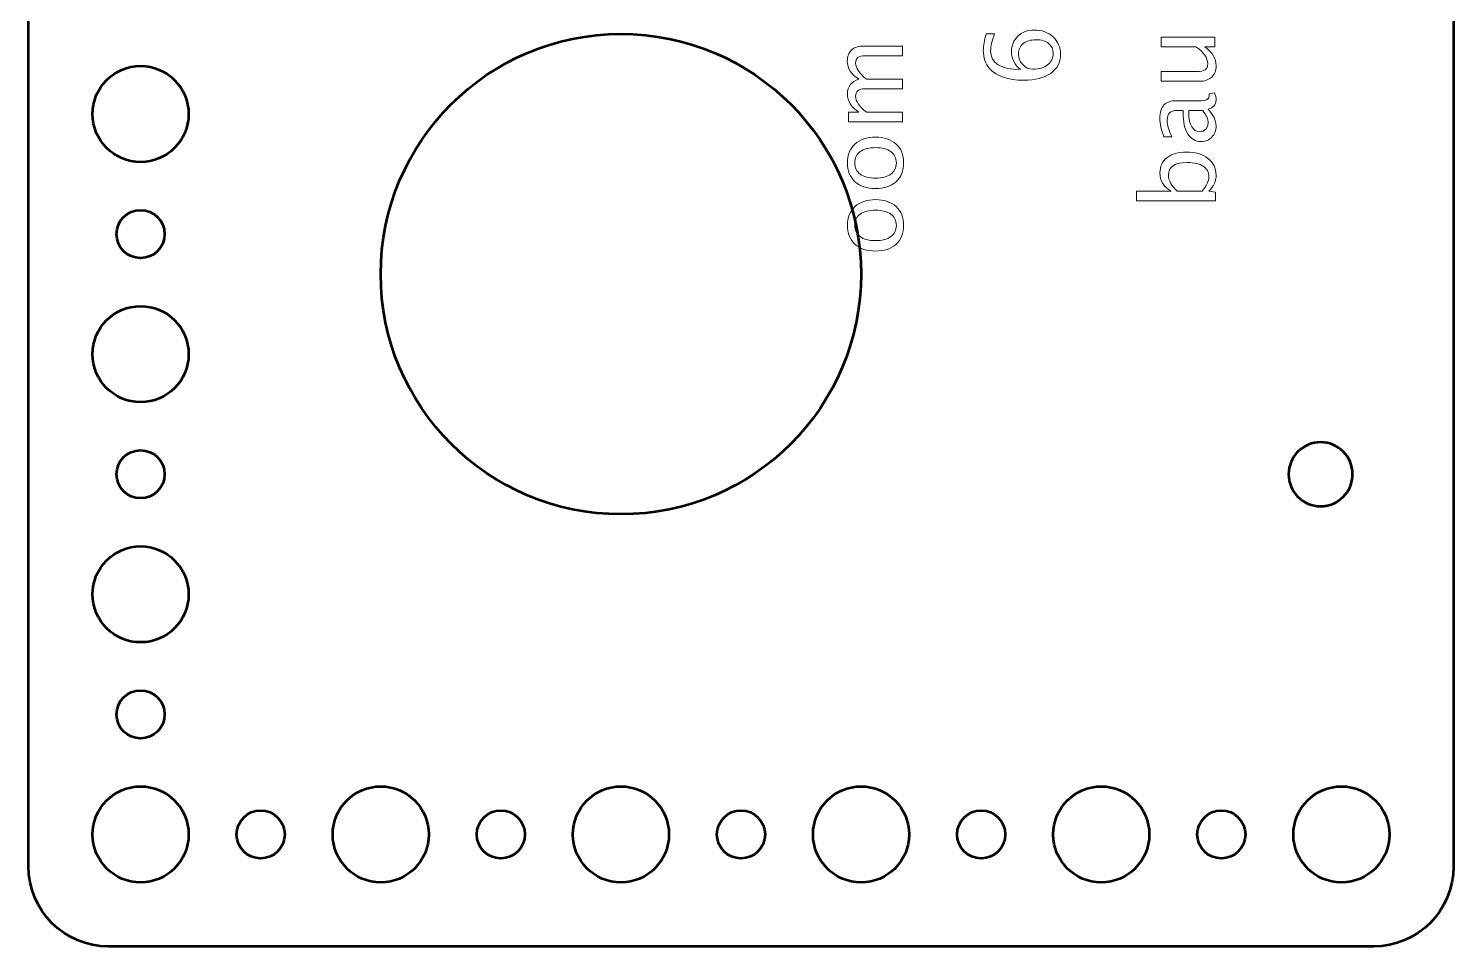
# Model space of a CAD drawing. Header units: centimetres. Extents: x -9.1 to 9.1, y -13.6 to 13.6.
# Drawn here: x 0.15 to 9.05, y -13.55 to -7.82 of the extents above; entities that cross this region are included whole.
import ezdxf

# ---------------------------------------------------------------- set-up
doc = ezdxf.new("R2010")
doc.units = ezdxf.units.CM
doc.header["$MEASUREMENT"] = 0
doc.layers.add('Layer 1', color=7, linetype='Continuous')

msp = doc.modelspace()

# ---------------------------------------------------------------- linework, layer by layer
at = {"layer": 'Layer 1', "lineweight": 53}
for centre, major_axis in [((3.85, -9.35), (0, 1.5)), ((0.85001, -8.34999), (0, 0.30001)), ((0.85, -9.1), (0, 0.15)), ((0.85001, -9.84999), (0, 0.30001)), ((0.85, -10.6), (0, 0.15)), ((0.85001, -11.34999), (0, 0.30001)), ((0.85, -12.1), (0, 0.15)), ((0.85001, -12.84999), (0, 0.30001)), ((2.35001, -12.84999), (0, 0.30001)), ((3.85001, -12.84999), (0, 0.30001)), ((5.35001, -12.84999), (0, 0.30001)), ((6.85001, -12.84999), (0, 0.30001)), ((8.35001, -12.84999), (0, 0.30001)), ((1.6, -12.85), (0, 0.15)), ((3.1, -12.85), (0, 0.15)), ((4.6, -12.85), (0, 0.15)), ((6.1, -12.85), (0, 0.15)), ((7.6, -12.85), (0, 0.15))]:
    msp.add_ellipse(centre, major_axis=major_axis, ratio=1, dxfattribs=at)
for points, knots in [([(0.15, -0.65), (0.15, -0.65), (0.15, -13.05), (0.15, -13.05), (0.15, -13.05), (0.15, -13.32614), (0.37386, -13.55), (0.65, -13.55), (0.65, -13.55), (0.65, -13.55), (8.55, -13.55), (8.55, -13.55), (8.55, -13.55), (8.82614, -13.55), (9.05, -13.32614), (9.05, -13.05), (9.05, -13.05), (9.05, -13.05), (9.05, -0.65), (9.05, -0.65), (9.05, -0.65), (9.05, -0.37386), (8.82614, -0.15), (8.55, -0.15), (8.55, -0.15), (8.55, -0.15), (0.65, -0.15), (0.65, -0.15), (0.65, -0.15), (0.37386, -0.15), (0.15, -0.37386), (0.15, -0.65)], [0, 0, 0, 0, 0.1111111, 0.1111111, 0.1111111, 0.1111111, 0.2222222, 0.2222222, 0.2222222, 0.2222222, 0.3333333, 0.3333333, 0.3333333, 0.3333333, 0.4444444, 0.4444444, 0.4444444, 0.4444444, 0.5555556, 0.5555556, 0.5555556, 0.5555556, 0.6666667, 0.6666667, 0.6666667, 0.6666667, 0.7777778, 0.7777778, 0.7777778, 0.7777778, 1, 1, 1, 1]), ([(8.22, -10.8), (8.10954, -10.8), (8.02, -10.71046), (8.02, -10.6), (8.02, -10.6), (8.02, -10.48954), (8.10954, -10.4), (8.22, -10.4), (8.22, -10.4), (8.33046, -10.4), (8.42, -10.48954), (8.42, -10.6), (8.42, -10.6), (8.42, -10.71046), (8.33046, -10.8), (8.22, -10.8)], [0, 0, 0, 0, 0.2, 0.2, 0.2, 0.2, 0.4, 0.4, 0.4, 0.4, 0.6, 0.6, 0.6, 0.6, 1, 1, 1, 1])]:
    msp.add_open_spline(points, degree=3, knots=knots, dxfattribs=at)
at = {"layer": 'Layer 1', "color": 5, "lineweight": 9}
for points, knots in [([(6.34613, -8.07225), (6.30834, -8.04304), (6.2894, -8.00632), (6.2894, -7.96207), (6.2894, -7.96207), (6.2894, -7.92196), (6.30263, -7.88915), (6.32919, -7.86354), (6.32919, -7.86354), (6.35576, -7.83803), (6.38984, -7.82522), (6.43143, -7.82522), (6.43143, -7.82522), (6.47916, -7.82522), (6.51842, -7.83951), (6.54922, -7.86819), (6.54922, -7.86819), (6.58002, -7.89687), (6.59547, -7.93328), (6.59547, -7.97763), (6.59547, -7.97763), (6.59547, -8.02801), (6.57504, -8.06759), (6.5343, -8.09606), (6.5343, -8.09606), (6.49345, -8.12464), (6.43693, -8.13892), (6.36486, -8.13892), (6.36486, -8.13892), (6.2677, -8.13892), (6.19648, -8.11395), (6.15097, -8.0641), (6.15097, -8.0641), (6.12599, -8.03701), (6.1135, -7.99954), (6.1135, -7.9518), (6.1135, -7.9518), (6.1135, -7.92407), (6.11922, -7.88968), (6.13065, -7.84872), (6.13065, -7.84872), (6.13065, -7.84872), (6.18399, -7.84872), (6.18399, -7.84872), (6.18399, -7.84872), (6.16748, -7.89201), (6.15922, -7.92757), (6.15922, -7.95551), (6.15922, -7.95551), (6.15922, -8.0333), (6.22156, -8.07225), (6.34613, -8.07225)], [0, 0, 0, 0, 0.0714286, 0.0714286, 0.0714286, 0.0714286, 0.1428571, 0.1428571, 0.1428571, 0.1428571, 0.2142857, 0.2142857, 0.2142857, 0.2142857, 0.2857143, 0.2857143, 0.2857143, 0.2857143, 0.3571429, 0.3571429, 0.3571429, 0.3571429, 0.4285714, 0.4285714, 0.4285714, 0.4285714, 0.5, 0.5, 0.5, 0.5, 0.5714286, 0.5714286, 0.5714286, 0.5714286, 0.6428571, 0.6428571, 0.6428571, 0.6428571, 0.7142857, 0.7142857, 0.7142857, 0.7142857, 0.7857143, 0.7857143, 0.7857143, 0.7857143, 0.8571429, 0.8571429, 0.8571429, 0.8571429, 1, 1, 1, 1]), ([(6.44349, -7.88618), (6.40952, -7.88618), (6.38264, -7.89402), (6.36285, -7.90979), (6.36285, -7.90979), (6.34306, -7.92555), (6.33321, -7.94714), (6.33321, -7.97457), (6.33321, -7.97457), (6.33321, -8.00071), (6.34189, -8.02304), (6.35936, -8.04166), (6.35936, -8.04166), (6.37671, -8.0604), (6.39767, -8.06971), (6.42211, -8.06971), (6.42211, -8.06971), (6.46064, -8.06971), (6.49154, -8.06082), (6.51482, -8.04315), (6.51482, -8.04315), (6.53811, -8.02537), (6.54975, -8.00187), (6.54975, -7.97266), (6.54975, -7.97266), (6.54975, -7.94609), (6.54022, -7.92503), (6.52117, -7.90947), (6.52117, -7.90947), (6.50212, -7.89391), (6.4762, -7.88618), (6.44349, -7.88618)], [0, 0, 0, 0, 0.1111111, 0.1111111, 0.1111111, 0.1111111, 0.2222222, 0.2222222, 0.2222222, 0.2222222, 0.3333333, 0.3333333, 0.3333333, 0.3333333, 0.4444444, 0.4444444, 0.4444444, 0.4444444, 0.5555556, 0.5555556, 0.5555556, 0.5555556, 0.6666667, 0.6666667, 0.6666667, 0.6666667, 0.7777778, 0.7777778, 0.7777778, 0.7777778, 1, 1, 1, 1]), ([(7.55982, -7.9308), (7.55982, -7.9308), (7.49653, -7.9308), (7.49653, -7.9308), (7.49653, -7.9308), (7.54384, -7.96329), (7.56744, -8.00278), (7.56744, -8.04913), (7.56744, -8.04913), (7.56744, -8.07855), (7.55823, -8.10194), (7.53971, -8.1193), (7.53971, -8.1193), (7.52119, -8.13676), (7.49632, -8.14544), (7.46489, -8.14544), (7.46489, -8.14544), (7.46489, -8.14544), (7.22327, -8.14544), (7.22327, -8.14544), (7.22327, -8.14544), (7.22327, -8.14544), (7.22327, -8.08448), (7.22327, -8.08448), (7.22327, -8.08448), (7.22327, -8.08448), (7.44499, -8.08448), (7.44499, -8.08448), (7.44499, -8.08448), (7.47028, -8.08448), (7.48817, -8.08078), (7.49875, -8.07347), (7.49875, -8.07347), (7.50944, -8.06606), (7.51473, -8.05379), (7.51473, -8.03654), (7.51473, -8.03654), (7.51473, -7.99928), (7.49029, -7.96393), (7.44129, -7.9308), (7.44129, -7.9308), (7.44129, -7.9308), (7.22327, -7.9308), (7.22327, -7.9308), (7.22327, -7.9308), (7.22327, -7.9308), (7.22327, -7.86984), (7.22327, -7.86984), (7.22327, -7.86984), (7.22327, -7.86984), (7.55982, -7.86984), (7.55982, -7.86984), (7.55982, -7.86984), (7.55982, -7.86984), (7.55982, -7.9308), (7.55982, -7.9308)], [0, 0, 0, 0, 0.0666667, 0.0666667, 0.0666667, 0.0666667, 0.1333333, 0.1333333, 0.1333333, 0.1333333, 0.2, 0.2, 0.2, 0.2, 0.2666667, 0.2666667, 0.2666667, 0.2666667, 0.3333333, 0.3333333, 0.3333333, 0.3333333, 0.4, 0.4, 0.4, 0.4, 0.4666667, 0.4666667, 0.4666667, 0.4666667, 0.5333333, 0.5333333, 0.5333333, 0.5333333, 0.6, 0.6, 0.6, 0.6, 0.6666667, 0.6666667, 0.6666667, 0.6666667, 0.7333333, 0.7333333, 0.7333333, 0.7333333, 0.8, 0.8, 0.8, 0.8, 0.8666667, 0.8666667, 0.8666667, 0.8666667, 1, 1, 1, 1]), ([(5.60826, -8.39924), (5.60826, -8.39924), (5.27171, -8.39924), (5.27171, -8.39924), (5.27171, -8.39924), (5.27171, -8.39924), (5.27171, -8.33828), (5.27171, -8.33828), (5.27171, -8.33828), (5.27171, -8.33828), (5.33532, -8.33828), (5.33532, -8.33828), (5.33532, -8.33828), (5.28822, -8.30854), (5.26472, -8.27044), (5.26472, -8.22376), (5.26472, -8.22376), (5.26472, -8.17878), (5.28822, -8.14819), (5.33532, -8.13189), (5.33532, -8.13189), (5.2878, -8.103), (5.26409, -8.06533), (5.26409, -8.01908), (5.26409, -8.01908), (5.26409, -7.98955), (5.27277, -7.96658), (5.29023, -7.95018), (5.29023, -7.95018), (5.30769, -7.93377), (5.33214, -7.92552), (5.36357, -7.92552), (5.36357, -7.92552), (5.36357, -7.92552), (5.60826, -7.92552), (5.60826, -7.92552), (5.60826, -7.92552), (5.60826, -7.92552), (5.60826, -7.98648), (5.60826, -7.98648), (5.60826, -7.98648), (5.60826, -7.98648), (5.37363, -7.98648), (5.37363, -7.98648), (5.37363, -7.98648), (5.33532, -7.98648), (5.31616, -8.00172), (5.31616, -8.0322), (5.31616, -8.0322), (5.31616, -8.06384), (5.33849, -8.09708), (5.38326, -8.13189), (5.38326, -8.13189), (5.38326, -8.13189), (5.60826, -8.13189), (5.60826, -8.13189), (5.60826, -8.13189), (5.60826, -8.13189), (5.60826, -8.19285), (5.60826, -8.19285), (5.60826, -8.19285), (5.60826, -8.19285), (5.37342, -8.19285), (5.37342, -8.19285), (5.37342, -8.19285), (5.33479, -8.19285), (5.31552, -8.20831), (5.31552, -8.23932), (5.31552, -8.23932), (5.31552, -8.27012), (5.33796, -8.30314), (5.38294, -8.33828), (5.38294, -8.33828), (5.38294, -8.33828), (5.60826, -8.33828), (5.60826, -8.33828), (5.60826, -8.33828), (5.60826, -8.33828), (5.60826, -8.39924), (5.60826, -8.39924)], [0, 0, 0, 0, 0.047619, 0.047619, 0.047619, 0.047619, 0.0952381, 0.0952381, 0.0952381, 0.0952381, 0.1428571, 0.1428571, 0.1428571, 0.1428571, 0.1904762, 0.1904762, 0.1904762, 0.1904762, 0.2380952, 0.2380952, 0.2380952, 0.2380952, 0.2857143, 0.2857143, 0.2857143, 0.2857143, 0.3333333, 0.3333333, 0.3333333, 0.3333333, 0.3809524, 0.3809524, 0.3809524, 0.3809524, 0.4285714, 0.4285714, 0.4285714, 0.4285714, 0.4761905, 0.4761905, 0.4761905, 0.4761905, 0.5238095, 0.5238095, 0.5238095, 0.5238095, 0.5714286, 0.5714286, 0.5714286, 0.5714286, 0.6190476, 0.6190476, 0.6190476, 0.6190476, 0.6666667, 0.6666667, 0.6666667, 0.6666667, 0.7142857, 0.7142857, 0.7142857, 0.7142857, 0.7619048, 0.7619048, 0.7619048, 0.7619048, 0.8095238, 0.8095238, 0.8095238, 0.8095238, 0.8571429, 0.8571429, 0.8571429, 0.8571429, 0.9047619, 0.9047619, 0.9047619, 0.9047619, 1, 1, 1, 1]), ([(7.51696, -8.31879), (7.55061, -8.35542), (7.56744, -8.39066), (7.56744, -8.42453), (7.56744, -8.42453), (7.56744, -8.45236), (7.55876, -8.47554), (7.5413, -8.49385), (7.5413, -8.49385), (7.52384, -8.51226), (7.50182, -8.52147), (7.47526, -8.52147), (7.47526, -8.52147), (7.43853, -8.52147), (7.41028, -8.50602), (7.39059, -8.47511), (7.39059, -8.47511), (7.37091, -8.44421), (7.36106, -8.39987), (7.36106, -8.34208), (7.36106, -8.34208), (7.36106, -8.34208), (7.36106, -8.32778), (7.36106, -8.32778), (7.36106, -8.32778), (7.36106, -8.32778), (7.32053, -8.32778), (7.32053, -8.32778), (7.32053, -8.32778), (7.28148, -8.32778), (7.262, -8.34811), (7.262, -8.38886), (7.262, -8.38886), (7.262, -8.4204), (7.27195, -8.4549), (7.29185, -8.49226), (7.29185, -8.49226), (7.29185, -8.49226), (7.24168, -8.49226), (7.24168, -8.49226), (7.24168, -8.49226), (7.22475, -8.4512), (7.21628, -8.41246), (7.21628, -8.37616), (7.21628, -8.37616), (7.21628, -8.3388), (7.22475, -8.31117), (7.24179, -8.29349), (7.24179, -8.29349), (7.25883, -8.27571), (7.28508, -8.26682), (7.32053, -8.26682), (7.32053, -8.26682), (7.32053, -8.26682), (7.47261, -8.26682), (7.47261, -8.26682), (7.47261, -8.26682), (7.50743, -8.26682), (7.52489, -8.25614), (7.52489, -8.23465), (7.52489, -8.23465), (7.52489, -8.23201), (7.52447, -8.22809), (7.52362, -8.2229), (7.52362, -8.2229), (7.52362, -8.2229), (7.55749, -8.21856), (7.55749, -8.21856), (7.55749, -8.21856), (7.56416, -8.23243), (7.56744, -8.24767), (7.56744, -8.26439), (7.56744, -8.26439), (7.56744, -8.29286), (7.55061, -8.31096), (7.51696, -8.31879)], [0, 0, 0, 0, 0.05, 0.05, 0.05, 0.05, 0.1, 0.1, 0.1, 0.1, 0.15, 0.15, 0.15, 0.15, 0.2, 0.2, 0.2, 0.2, 0.25, 0.25, 0.25, 0.25, 0.3, 0.3, 0.3, 0.3, 0.35, 0.35, 0.35, 0.35, 0.4, 0.4, 0.4, 0.4, 0.45, 0.45, 0.45, 0.45, 0.5, 0.5, 0.5, 0.5, 0.55, 0.55, 0.55, 0.55, 0.6, 0.6, 0.6, 0.6, 0.65, 0.65, 0.65, 0.65, 0.7, 0.7, 0.7, 0.7, 0.75, 0.75, 0.75, 0.75, 0.8, 0.8, 0.8, 0.8, 0.85, 0.85, 0.85, 0.85, 0.9, 0.9, 0.9, 0.9, 1, 1, 1, 1]), ([(7.48373, -8.32778), (7.48373, -8.32778), (7.39726, -8.32778), (7.39726, -8.32778), (7.39726, -8.32778), (7.39726, -8.32778), (7.39662, -8.34737), (7.39662, -8.34737), (7.39662, -8.34737), (7.39662, -8.38124), (7.40287, -8.40855), (7.41536, -8.42939), (7.41536, -8.42939), (7.42795, -8.45014), (7.44457, -8.46051), (7.46531, -8.46051), (7.46531, -8.46051), (7.47981, -8.46051), (7.49209, -8.45532), (7.50214, -8.44506), (7.50214, -8.44506), (7.51219, -8.43469), (7.51727, -8.42209), (7.51727, -8.40717), (7.51727, -8.40717), (7.51727, -8.38177), (7.50606, -8.35531), (7.48373, -8.32778)], [0, 0, 0, 0, 0.125, 0.125, 0.125, 0.125, 0.25, 0.25, 0.25, 0.25, 0.375, 0.375, 0.375, 0.375, 0.5, 0.5, 0.5, 0.5, 0.625, 0.625, 0.625, 0.625, 0.75, 0.75, 0.75, 0.75, 1, 1, 1, 1]), ([(5.61588, -8.65535), (5.61588, -8.70478), (5.60011, -8.74394), (5.56857, -8.77272), (5.56857, -8.77272), (5.53703, -8.80162), (5.49417, -8.81601), (5.44009, -8.81601), (5.44009, -8.81601), (5.38612, -8.81601), (5.34336, -8.80162), (5.31193, -8.77272), (5.31193, -8.77272), (5.28049, -8.74394), (5.26472, -8.70478), (5.26472, -8.65535), (5.26472, -8.65535), (5.26472, -8.60592), (5.28049, -8.56676), (5.31193, -8.53798), (5.31193, -8.53798), (5.34336, -8.50908), (5.38612, -8.49469), (5.44009, -8.49469), (5.44009, -8.49469), (5.49417, -8.49469), (5.53703, -8.50908), (5.56857, -8.53798), (5.56857, -8.53798), (5.60011, -8.56676), (5.61588, -8.60592), (5.61588, -8.65535)], [0, 0, 0, 0, 0.1111111, 0.1111111, 0.1111111, 0.1111111, 0.2222222, 0.2222222, 0.2222222, 0.2222222, 0.3333333, 0.3333333, 0.3333333, 0.3333333, 0.4444444, 0.4444444, 0.4444444, 0.4444444, 0.5555556, 0.5555556, 0.5555556, 0.5555556, 0.6666667, 0.6666667, 0.6666667, 0.6666667, 0.7777778, 0.7777778, 0.7777778, 0.7777778, 1, 1, 1, 1]), ([(5.57016, -8.65546), (5.57016, -8.62529), (5.55884, -8.60179), (5.53608, -8.58507), (5.53608, -8.58507), (5.51343, -8.56846), (5.48137, -8.56009), (5.44009, -8.56009), (5.44009, -8.56009), (5.39892, -8.56009), (5.36696, -8.56846), (5.34431, -8.58507), (5.34431, -8.58507), (5.32177, -8.60179), (5.31044, -8.62529), (5.31044, -8.65546), (5.31044, -8.65546), (5.31044, -8.68573), (5.32177, -8.70922), (5.34431, -8.72573), (5.34431, -8.72573), (5.36696, -8.74235), (5.39892, -8.7506), (5.44009, -8.7506), (5.44009, -8.7506), (5.48137, -8.7506), (5.51343, -8.74235), (5.53608, -8.72573), (5.53608, -8.72573), (5.55884, -8.70922), (5.57016, -8.68573), (5.57016, -8.65546)], [0, 0, 0, 0, 0.1111111, 0.1111111, 0.1111111, 0.1111111, 0.2222222, 0.2222222, 0.2222222, 0.2222222, 0.3333333, 0.3333333, 0.3333333, 0.3333333, 0.4444444, 0.4444444, 0.4444444, 0.4444444, 0.5555556, 0.5555556, 0.5555556, 0.5555556, 0.6666667, 0.6666667, 0.6666667, 0.6666667, 0.7777778, 0.7777778, 0.7777778, 0.7777778, 1, 1, 1, 1]), ([(7.56363, -8.89189), (7.56363, -8.89189), (7.07023, -8.89189), (7.07023, -8.89189), (7.07023, -8.89189), (7.07023, -8.89189), (7.07023, -8.83093), (7.07023, -8.83093), (7.07023, -8.83093), (7.07023, -8.83093), (7.28688, -8.83093), (7.28688, -8.83093), (7.28688, -8.83093), (7.23978, -8.80595), (7.21628, -8.76838), (7.21628, -8.71831), (7.21628, -8.71831), (7.21628, -8.67778), (7.231, -8.64592), (7.26052, -8.62264), (7.26052, -8.62264), (7.29005, -8.59936), (7.33037, -8.58771), (7.38149, -8.58771), (7.38149, -8.58771), (7.43716, -8.58771), (7.48214, -8.60094), (7.51622, -8.6273), (7.51622, -8.6273), (7.5504, -8.65365), (7.56744, -8.68836), (7.56744, -8.73133), (7.56744, -8.73133), (7.56744, -8.77124), (7.5522, -8.80447), (7.52161, -8.83093), (7.52161, -8.83093), (7.52161, -8.83093), (7.56363, -8.83834), (7.56363, -8.83834), (7.56363, -8.83834), (7.56363, -8.83834), (7.56363, -8.89189), (7.56363, -8.89189)], [0, 0, 0, 0, 0.0833333, 0.0833333, 0.0833333, 0.0833333, 0.1666667, 0.1666667, 0.1666667, 0.1666667, 0.25, 0.25, 0.25, 0.25, 0.3333333, 0.3333333, 0.3333333, 0.3333333, 0.4166667, 0.4166667, 0.4166667, 0.4166667, 0.5, 0.5, 0.5, 0.5, 0.5833333, 0.5833333, 0.5833333, 0.5833333, 0.6666667, 0.6666667, 0.6666667, 0.6666667, 0.75, 0.75, 0.75, 0.75, 0.8333333, 0.8333333, 0.8333333, 0.8333333, 1, 1, 1, 1]), ([(7.4796, -8.83093), (7.50764, -8.7995), (7.52172, -8.76955), (7.52172, -8.74108), (7.52172, -8.74108), (7.52172, -8.71302), (7.50997, -8.69133), (7.48658, -8.67609), (7.48658, -8.67609), (7.46319, -8.66074), (7.43028, -8.65312), (7.38773, -8.65312), (7.38773, -8.65312), (7.30899, -8.65312), (7.26962, -8.67915), (7.26962, -8.73122), (7.26962, -8.73122), (7.26962, -8.76531), (7.28804, -8.79854), (7.32498, -8.83093), (7.32498, -8.83093), (7.32498, -8.83093), (7.4796, -8.83093), (7.4796, -8.83093)], [0, 0, 0, 0, 0.1428571, 0.1428571, 0.1428571, 0.1428571, 0.2857143, 0.2857143, 0.2857143, 0.2857143, 0.4285714, 0.4285714, 0.4285714, 0.4285714, 0.5714286, 0.5714286, 0.5714286, 0.5714286, 0.7142857, 0.7142857, 0.7142857, 0.7142857, 1, 1, 1, 1]), ([(5.61588, -9.04546), (5.61588, -9.09489), (5.60011, -9.13405), (5.56857, -9.16283), (5.56857, -9.16283), (5.53703, -9.19173), (5.49417, -9.20612), (5.44009, -9.20612), (5.44009, -9.20612), (5.38612, -9.20612), (5.34336, -9.19173), (5.31193, -9.16283), (5.31193, -9.16283), (5.28049, -9.13405), (5.26472, -9.09489), (5.26472, -9.04546), (5.26472, -9.04546), (5.26472, -8.99603), (5.28049, -8.95687), (5.31193, -8.92809), (5.31193, -8.92809), (5.34336, -8.89919), (5.38612, -8.8848), (5.44009, -8.8848), (5.44009, -8.8848), (5.49417, -8.8848), (5.53703, -8.89919), (5.56857, -8.92809), (5.56857, -8.92809), (5.60011, -8.95687), (5.61588, -8.99603), (5.61588, -9.04546)], [0, 0, 0, 0, 0.1111111, 0.1111111, 0.1111111, 0.1111111, 0.2222222, 0.2222222, 0.2222222, 0.2222222, 0.3333333, 0.3333333, 0.3333333, 0.3333333, 0.4444444, 0.4444444, 0.4444444, 0.4444444, 0.5555556, 0.5555556, 0.5555556, 0.5555556, 0.6666667, 0.6666667, 0.6666667, 0.6666667, 0.7777778, 0.7777778, 0.7777778, 0.7777778, 1, 1, 1, 1]), ([(5.57016, -9.04557), (5.57016, -9.0154), (5.55884, -8.9919), (5.53608, -8.97518), (5.53608, -8.97518), (5.51343, -8.95857), (5.48137, -8.9502), (5.44009, -8.9502), (5.44009, -8.9502), (5.39892, -8.9502), (5.36696, -8.95857), (5.34431, -8.97518), (5.34431, -8.97518), (5.32177, -8.9919), (5.31044, -9.0154), (5.31044, -9.04557), (5.31044, -9.04557), (5.31044, -9.07584), (5.32177, -9.09933), (5.34431, -9.11584), (5.34431, -9.11584), (5.36696, -9.13246), (5.39892, -9.14071), (5.44009, -9.14071), (5.44009, -9.14071), (5.48137, -9.14071), (5.51343, -9.13246), (5.53608, -9.11584), (5.53608, -9.11584), (5.55884, -9.09933), (5.57016, -9.07584), (5.57016, -9.04557)], [0, 0, 0, 0, 0.1111111, 0.1111111, 0.1111111, 0.1111111, 0.2222222, 0.2222222, 0.2222222, 0.2222222, 0.3333333, 0.3333333, 0.3333333, 0.3333333, 0.4444444, 0.4444444, 0.4444444, 0.4444444, 0.5555556, 0.5555556, 0.5555556, 0.5555556, 0.6666667, 0.6666667, 0.6666667, 0.6666667, 0.7777778, 0.7777778, 0.7777778, 0.7777778, 1, 1, 1, 1])]:
    msp.add_open_spline(points, degree=3, knots=knots, dxfattribs=at)

doc.saveas('drawing.dxf')
